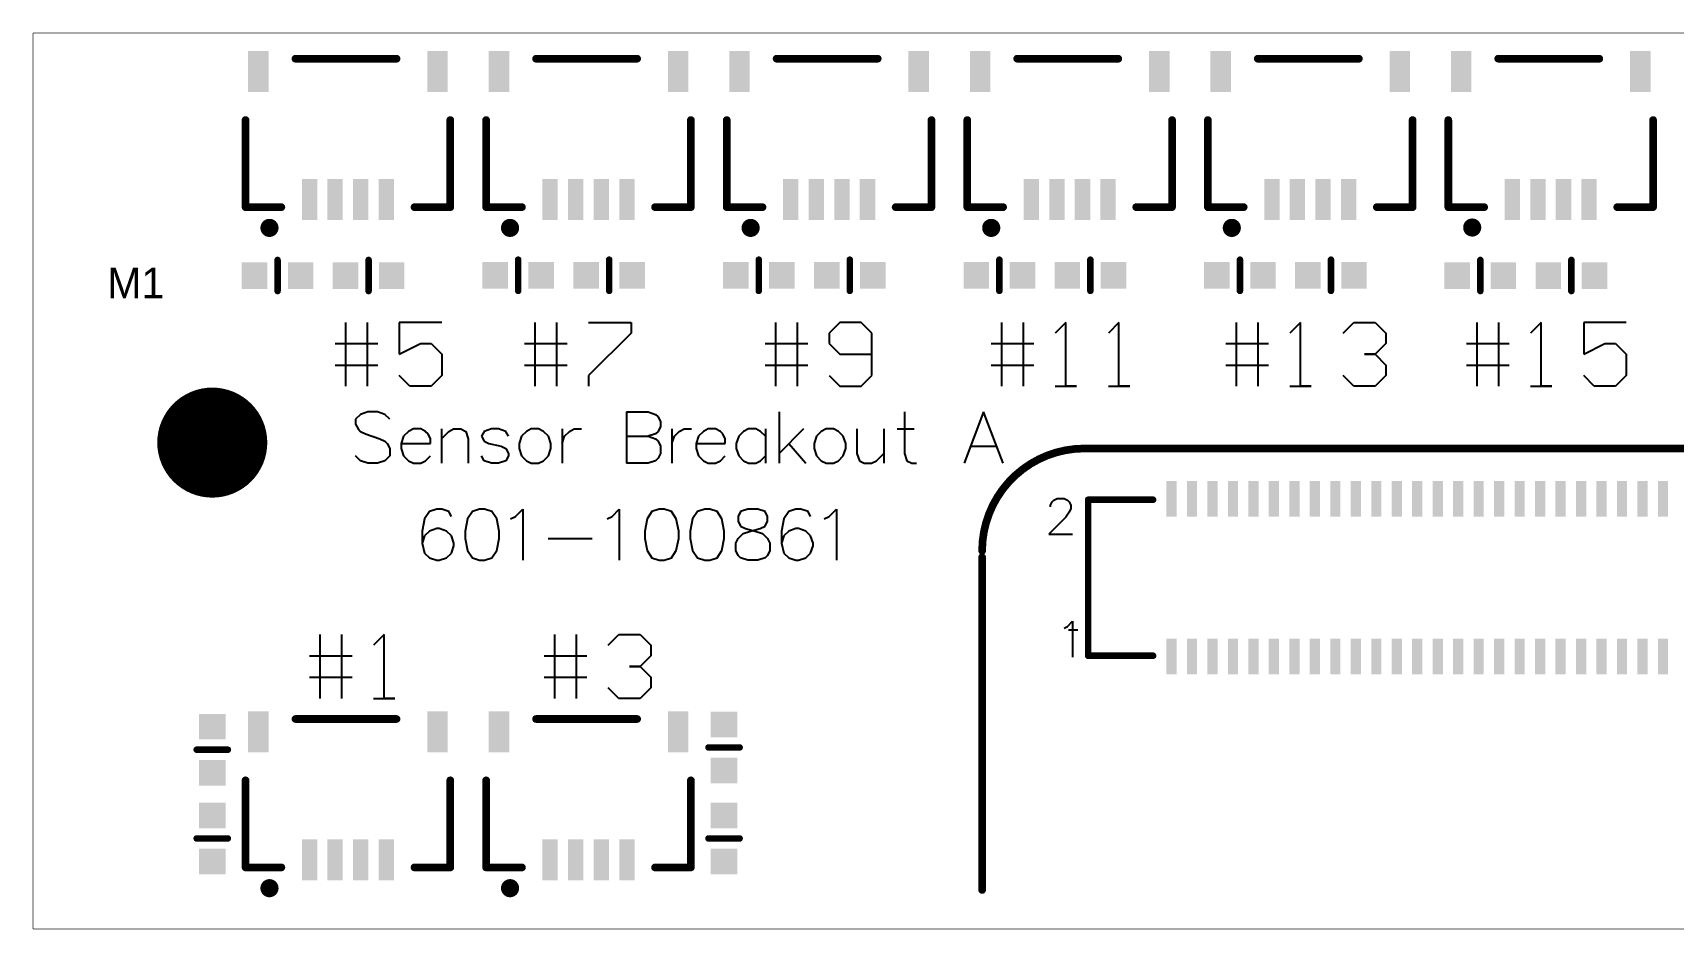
# Model space of a CAD drawing. Extents: x 385 to 449, y 85 to 220.
# Drawn here: x 385.26 to 417.31, y 202.13 to 219.64 of the extents above; entities that cross this region are included whole.
import ezdxf

# ---------------------------------------------------------------- set-up
doc = ezdxf.new("R2010")
doc.units = 0
for name, color, linetype in [('MECHANICAL1', 6, 'CONTINUOUS'), ('PADHOLELAYER', 156, 'CONTINUOUS'), ('TOPOVERLAY', 2, 'CONTINUOUS'), ('TOPPASTE', 8, 'CONTINUOUS')]:
    doc.layers.add(name, color=color, linetype=linetype)

msp = doc.modelspace()

# ---------------------------------------------------------------- linework, layer by layer
at = {"layer": 'MECHANICAL1', "const_width": 0.0127}
for points in [[(385.268, 219.633), (449.268, 219.633)], [(385.268, 202.133), (385.268, 219.633)], [(385.268, 202.133), (392.768, 202.133)], [(392.768, 202.133), (449.268, 202.133)]]:
    msp.add_lwpolyline(points, dxfattribs=at)
at = {"layer": 'MECHANICAL1', "const_width": 0.00635}
for points in [[(385.265, 219.633, 1), (385.271, 219.633, 1)], [(385.265, 219.633, 1), (385.271, 219.633, 1)], [(385.265, 202.133, 1), (385.271, 202.133, 1)], [(385.265, 202.133, 1), (385.271, 202.133, 1)], [(392.765, 202.133, 1), (392.771, 202.133, 1)], [(392.765, 202.133, 1), (392.771, 202.133, 1)]]:
    msp.add_lwpolyline(points, format="xyb", close=True, dxfattribs=at)
at = {"layer": 'PADHOLELAYER', "const_width": 1.075}
msp.add_lwpolyline([(388.23, 211.633, 1), (389.305, 211.633, 1)], format="xyb", close=True, dxfattribs=at)
at = {"layer": 'TOPOVERLAY'}
for p, q in [((391.376, 212.733), (391.376, 213.982)), ((391.793, 213.982), (391.793, 212.733)), ((393.251, 213.982), (392.417, 213.982)), ((392.417, 213.982), (392.417, 213.358)), ((395.076, 212.733), (395.076, 213.982)), ((395.493, 213.982), (395.493, 212.733)), ((396.117, 213.982), (396.951, 213.982)), ((396.951, 213.774), (396.117, 212.941)), ((396.951, 213.982), (396.951, 213.774)), ((399.776, 212.733), (399.776, 213.982)), ((400.193, 213.982), (400.193, 212.733)), ((401.026, 213.982), (400.817, 213.774)), ((400.817, 213.774), (400.817, 213.566)), ((401.442, 213.982), (401.026, 213.982)), ((401.651, 213.774), (401.442, 213.982)), ((401.651, 212.941), (401.651, 213.774)), ((404.191, 212.733), (404.191, 213.982)), ((404.607, 213.982), (404.607, 212.733)), ((405.44, 213.982), (405.232, 213.774)), ((405.44, 212.733), (405.44, 213.982)), ((406.481, 213.982), (406.273, 213.774)), ((406.481, 212.733), (406.481, 213.982)), ((408.776, 212.733), (408.776, 213.982)), ((409.193, 213.982), (409.193, 212.733)), ((410.026, 213.982), (409.817, 213.774)), ((410.026, 212.733), (410.026, 213.982)), ((410.859, 213.774), (411.067, 213.982)), ((411.067, 213.982), (411.484, 213.982)), ((411.484, 213.982), (411.692, 213.774)), ((411.692, 213.774), (411.692, 213.566)), ((413.476, 212.733), (413.476, 213.982)), ((413.893, 213.982), (413.893, 212.733)), ((414.726, 213.982), (414.517, 213.774)), ((414.726, 212.733), (414.726, 213.982)), ((416.392, 213.982), (415.559, 213.982)), ((415.559, 213.982), (415.559, 213.358)), ((391.168, 213.566), (391.793, 213.566)), ((391.793, 213.566), (392.001, 213.566)), ((392.417, 213.358), (392.834, 213.566)), ((392.834, 213.566), (393.042, 213.566)), ((393.042, 213.566), (393.251, 213.358)), ((394.868, 213.566), (395.493, 213.566)), ((395.493, 213.566), (395.701, 213.566)), ((399.568, 213.566), (400.193, 213.566)), ((400.193, 213.566), (400.401, 213.566)), ((400.817, 213.566), (401.026, 213.358)), ((403.982, 213.566), (404.607, 213.566)), ((404.607, 213.566), (404.815, 213.566)), ((408.568, 213.566), (409.193, 213.566)), ((409.193, 213.566), (409.401, 213.566)), ((411.692, 213.566), (411.484, 213.358)), ((413.268, 213.566), (413.893, 213.566)), ((413.893, 213.566), (414.101, 213.566)), ((415.559, 213.358), (415.975, 213.566)), ((415.975, 213.566), (416.184, 213.566)), ((416.184, 213.566), (416.392, 213.358)), ((391.168, 213.149), (392.001, 213.149)), ((393.251, 213.358), (393.251, 212.941)), ((394.868, 213.149), (395.701, 213.149)), ((399.568, 213.149), (400.401, 213.149)), ((401.026, 213.358), (401.651, 213.358)), ((403.982, 213.149), (404.815, 213.149)), ((408.568, 213.149), (409.401, 213.149)), ((411.484, 213.358), (411.275, 213.358)), ((411.275, 213.358), (411.484, 213.358)), ((411.484, 213.358), (411.692, 213.149)), ((411.692, 213.149), (411.692, 212.941)), ((413.268, 213.149), (414.101, 213.149)), ((416.392, 213.358), (416.392, 212.941)), ((392.626, 212.733), (392.417, 212.941)), ((393.251, 212.941), (393.042, 212.733)), ((396.117, 212.941), (396.117, 212.733)), ((400.817, 212.941), (401.026, 212.733)), ((401.442, 212.733), (401.651, 212.941)), ((411.067, 212.733), (410.859, 212.941)), ((411.692, 212.941), (411.484, 212.733)), ((415.767, 212.733), (415.559, 212.941)), ((416.392, 212.941), (416.184, 212.733)), ((393.042, 212.733), (392.626, 212.733)), ((401.026, 212.733), (401.442, 212.733)), ((405.232, 212.733), (405.648, 212.733)), ((405.648, 212.733), (405.44, 212.733)), ((406.273, 212.733), (406.69, 212.733)), ((406.69, 212.733), (406.481, 212.733)), ((409.817, 212.733), (410.234, 212.733)), ((410.234, 212.733), (410.026, 212.733)), ((411.484, 212.733), (411.067, 212.733)), ((414.517, 212.733), (414.934, 212.733)), ((414.934, 212.733), (414.726, 212.733)), ((416.184, 212.733), (415.767, 212.733)), ((391.663, 212.185), (391.568, 212.09)), ((391.806, 212.233), (391.663, 212.185)), ((391.996, 212.233), (391.806, 212.233)), ((392.139, 212.185), (391.996, 212.233)), ((392.234, 212.09), (392.139, 212.185)), ((396.857, 212.233), (396.857, 211.233)), ((396.857, 212.233), (397.286, 212.233)), ((397.286, 212.233), (397.428, 212.185)), ((397.428, 212.185), (397.476, 212.137)), ((399.842, 212.233), (399.842, 211.233)), ((402.289, 212.233), (402.289, 211.423)), ((403.837, 212.233), (403.456, 211.233)), ((404.218, 211.233), (403.837, 212.233)), ((391.568, 212.09), (391.568, 211.995)), ((391.568, 211.995), (391.615, 211.899)), ((391.615, 211.899), (391.663, 211.852)), ((391.663, 211.852), (391.758, 211.804)), ((392.601, 211.852), (392.506, 211.757)), ((392.696, 211.899), (392.601, 211.852)), ((392.839, 211.899), (392.696, 211.899)), ((392.934, 211.852), (392.839, 211.899)), ((392.982, 211.804), (392.934, 211.852)), ((393.244, 211.899), (393.244, 211.233)), ((393.244, 211.709), (393.387, 211.852)), ((393.387, 211.852), (393.482, 211.899)), ((393.482, 211.899), (393.625, 211.899)), ((393.625, 211.899), (393.72, 211.852)), ((393.72, 211.852), (393.767, 211.709)), ((394.077, 211.852), (394.029, 211.757)), ((394.22, 211.899), (394.077, 211.852)), ((394.362, 211.899), (394.22, 211.899)), ((394.505, 211.852), (394.362, 211.899)), ((394.553, 211.757), (394.505, 211.852)), ((394.905, 211.852), (394.81, 211.757)), ((395, 211.899), (394.905, 211.852)), ((395.143, 211.899), (395, 211.899)), ((395.238, 211.852), (395.143, 211.899)), ((395.334, 211.757), (395.238, 211.852)), ((395.6, 211.899), (395.6, 211.233)), ((395.648, 211.757), (395.743, 211.852)), ((395.743, 211.852), (395.838, 211.899)), ((395.838, 211.899), (395.981, 211.899)), ((397.476, 211.852), (397.428, 211.804)), ((397.476, 212.137), (397.524, 212.042)), ((397.524, 211.947), (397.476, 211.852)), ((397.524, 212.042), (397.524, 211.947)), ((397.747, 211.899), (397.747, 211.233)), ((397.795, 211.757), (397.89, 211.852)), ((397.89, 211.852), (397.986, 211.899)), ((397.986, 211.899), (398.128, 211.899)), ((398.362, 211.852), (398.266, 211.757)), ((398.457, 211.899), (398.362, 211.852)), ((398.6, 211.899), (398.457, 211.899)), ((398.695, 211.852), (398.6, 211.899)), ((398.742, 211.804), (398.695, 211.852)), ((399.147, 211.852), (399.052, 211.757)), ((399.242, 211.899), (399.147, 211.852)), ((399.385, 211.899), (399.242, 211.899)), ((399.48, 211.852), (399.385, 211.899)), ((399.576, 211.757), (399.48, 211.852)), ((399.576, 211.899), (399.576, 211.233)), ((400.318, 211.899), (399.842, 211.423)), ((400.666, 211.852), (400.571, 211.757)), ((400.761, 211.899), (400.666, 211.852)), ((400.904, 211.899), (400.761, 211.899)), ((400.999, 211.852), (400.904, 211.899)), ((401.094, 211.757), (400.999, 211.852)), ((401.361, 211.899), (401.361, 211.423)), ((401.885, 211.899), (401.885, 211.233)), ((402.147, 211.899), (402.48, 211.899)), ((391.758, 211.804), (392.044, 211.709)), ((392.044, 211.709), (392.139, 211.661)), ((392.139, 211.661), (392.187, 211.614)), ((392.187, 211.614), (392.234, 211.518)), ((392.234, 211.518), (392.234, 211.376)), ((392.506, 211.757), (392.458, 211.614)), ((392.458, 211.614), (393.029, 211.614)), ((392.458, 211.614), (392.458, 211.518)), ((392.458, 211.518), (392.506, 211.376)), ((393.029, 211.709), (392.982, 211.804)), ((393.029, 211.614), (393.029, 211.709)), ((393.767, 211.709), (393.767, 211.233)), ((394.029, 211.757), (394.077, 211.661)), ((394.077, 211.661), (394.172, 211.614)), ((394.172, 211.614), (394.41, 211.566)), ((394.41, 211.566), (394.505, 211.518)), ((394.505, 211.518), (394.553, 211.423)), ((394.81, 211.757), (394.762, 211.614)), ((394.762, 211.614), (394.762, 211.518)), ((394.762, 211.518), (394.81, 211.376)), ((395.381, 211.614), (395.334, 211.757)), ((395.334, 211.376), (395.381, 211.518)), ((395.381, 211.518), (395.381, 211.614)), ((395.6, 211.614), (395.648, 211.757)), ((396.857, 211.757), (397.286, 211.757)), ((397.428, 211.804), (397.286, 211.757)), ((397.286, 211.757), (397.428, 211.709)), ((397.428, 211.709), (397.476, 211.661)), ((397.476, 211.661), (397.524, 211.566)), ((397.524, 211.566), (397.524, 211.423)), ((397.747, 211.614), (397.795, 211.757)), ((398.266, 211.757), (398.219, 211.614)), ((398.219, 211.614), (398.79, 211.614)), ((398.219, 211.614), (398.219, 211.518)), ((398.219, 211.518), (398.266, 211.376)), ((398.79, 211.709), (398.742, 211.804)), ((398.79, 211.614), (398.79, 211.709)), ((399.052, 211.757), (399.004, 211.614)), ((399.004, 211.614), (399.004, 211.518)), ((399.004, 211.518), (399.052, 211.376)), ((400.033, 211.614), (400.366, 211.233)), ((400.571, 211.757), (400.523, 211.614)), ((400.523, 211.614), (400.523, 211.518)), ((400.523, 211.518), (400.571, 211.376)), ((401.142, 211.614), (401.094, 211.757)), ((401.094, 211.376), (401.142, 211.518)), ((401.142, 211.518), (401.142, 211.614)), ((403.599, 211.566), (404.075, 211.566)), ((391.663, 211.28), (391.568, 211.376)), ((391.806, 211.233), (391.663, 211.28)), ((391.996, 211.233), (391.806, 211.233)), ((392.139, 211.28), (391.996, 211.233)), ((392.234, 211.376), (392.139, 211.28)), ((392.506, 211.376), (392.601, 211.28)), ((392.601, 211.28), (392.696, 211.233)), ((392.696, 211.233), (392.839, 211.233)), ((392.839, 211.233), (392.934, 211.28)), ((392.934, 211.28), (393.029, 211.376)), ((394.077, 211.28), (394.029, 211.376)), ((394.22, 211.233), (394.077, 211.28)), ((394.362, 211.233), (394.22, 211.233)), ((394.505, 211.28), (394.362, 211.233)), ((394.553, 211.376), (394.505, 211.28)), ((394.553, 211.423), (394.553, 211.376)), ((394.81, 211.376), (394.905, 211.28)), ((394.905, 211.28), (395, 211.233)), ((395, 211.233), (395.143, 211.233)), ((395.143, 211.233), (395.238, 211.28)), ((395.238, 211.28), (395.334, 211.376)), ((397.286, 211.233), (396.857, 211.233)), ((397.428, 211.28), (397.286, 211.233)), ((397.476, 211.328), (397.428, 211.28)), ((397.524, 211.423), (397.476, 211.328)), ((398.266, 211.376), (398.362, 211.28)), ((398.362, 211.28), (398.457, 211.233)), ((398.457, 211.233), (398.6, 211.233)), ((398.6, 211.233), (398.695, 211.28)), ((398.695, 211.28), (398.79, 211.376)), ((399.052, 211.376), (399.147, 211.28)), ((399.147, 211.28), (399.242, 211.233)), ((399.242, 211.233), (399.385, 211.233)), ((399.385, 211.233), (399.48, 211.28)), ((399.48, 211.28), (399.576, 211.376)), ((400.571, 211.376), (400.666, 211.28)), ((400.666, 211.28), (400.761, 211.233)), ((400.761, 211.233), (400.904, 211.233)), ((400.904, 211.233), (400.999, 211.28)), ((400.999, 211.28), (401.094, 211.376)), ((401.361, 211.423), (401.409, 211.28)), ((401.409, 211.28), (401.504, 211.233)), ((401.504, 211.233), (401.647, 211.233)), ((401.647, 211.233), (401.742, 211.28)), ((401.742, 211.28), (401.885, 211.423)), ((402.289, 211.423), (402.337, 211.28)), ((402.337, 211.28), (402.432, 211.233)), ((402.432, 211.233), (402.527, 211.233)), ((393.011, 210.285), (392.915, 210.142)), ((393.154, 210.333), (393.011, 210.285)), ((393.249, 210.333), (393.154, 210.333)), ((393.392, 210.285), (393.249, 210.333)), ((393.439, 210.19), (393.392, 210.285)), ((393.849, 210.285), (393.753, 210.142)), ((393.991, 210.333), (393.849, 210.285)), ((394.087, 210.333), (393.991, 210.333)), ((394.229, 210.285), (394.087, 210.333)), ((394.325, 210.142), (394.229, 210.285)), ((394.691, 210.19), (394.834, 210.333)), ((394.834, 210.333), (394.834, 209.333)), ((396.577, 210.19), (396.719, 210.333)), ((396.719, 210.333), (396.719, 209.333)), ((397.357, 210.285), (397.262, 210.142)), ((397.5, 210.333), (397.357, 210.285)), ((397.595, 210.333), (397.5, 210.333)), ((397.738, 210.285), (397.595, 210.333)), ((397.833, 210.142), (397.738, 210.285)), ((398.248, 210.285), (398.152, 210.142)), ((398.39, 210.333), (398.248, 210.285)), ((398.486, 210.333), (398.39, 210.333)), ((398.629, 210.285), (398.486, 210.333)), ((398.724, 210.142), (398.629, 210.285)), ((399.09, 210.285), (399.043, 210.19)), ((399.233, 210.333), (399.09, 210.285)), ((399.424, 210.333), (399.233, 210.333)), ((399.566, 210.285), (399.424, 210.333)), ((399.614, 210.19), (399.566, 210.285)), ((400.028, 210.285), (399.933, 210.142)), ((400.171, 210.333), (400.028, 210.285)), ((400.266, 210.333), (400.171, 210.333)), ((400.409, 210.285), (400.266, 210.333)), ((400.457, 210.19), (400.409, 210.285)), ((400.819, 210.19), (400.961, 210.333)), ((400.961, 210.333), (400.961, 209.333)), ((405.141, 210.409), (405.174, 210.476)), ((405.141, 210.376), (405.141, 210.409)), ((405.174, 210.476), (405.208, 210.509)), ((405.208, 210.509), (405.274, 210.543)), ((405.274, 210.543), (405.408, 210.543)), ((405.408, 210.543), (405.474, 210.509)), ((405.508, 210.276), (405.441, 210.176)), ((405.474, 210.509), (405.508, 210.476)), ((405.508, 210.476), (405.541, 210.409)), ((405.541, 210.343), (405.508, 210.276)), ((405.541, 210.409), (405.541, 210.343)), ((392.915, 210.142), (392.868, 209.904)), ((392.868, 209.904), (392.868, 209.666)), ((393.011, 209.904), (392.915, 209.809)), ((393.154, 209.952), (393.011, 209.904)), ((393.201, 209.952), (393.154, 209.952)), ((393.344, 209.904), (393.201, 209.952)), ((393.439, 209.809), (393.344, 209.904)), ((393.753, 210.142), (393.706, 209.904)), ((393.706, 209.904), (393.706, 209.761)), ((394.372, 209.904), (394.325, 210.142)), ((394.372, 209.761), (394.372, 209.904)), ((394.596, 210.142), (394.691, 210.19)), ((396.481, 210.142), (396.577, 210.19)), ((397.262, 210.142), (397.215, 209.904)), ((397.215, 209.904), (397.215, 209.761)), ((397.881, 209.904), (397.833, 210.142)), ((397.881, 209.761), (397.881, 209.904)), ((398.152, 210.142), (398.105, 209.904)), ((398.105, 209.904), (398.105, 209.761)), ((398.771, 209.904), (398.724, 210.142)), ((398.771, 209.761), (398.771, 209.904)), ((399.043, 210.19), (399.043, 210.095)), ((399.043, 210.095), (399.09, 209.999)), ((399.09, 209.999), (399.186, 209.952)), ((399.138, 209.857), (399.281, 209.904)), ((399.186, 209.952), (399.376, 209.904)), ((399.281, 209.904), (399.471, 209.952)), ((399.376, 209.904), (399.519, 209.857)), ((399.471, 209.952), (399.566, 209.999)), ((399.566, 209.999), (399.614, 210.095)), ((399.614, 210.095), (399.614, 210.19)), ((399.933, 210.142), (399.885, 209.904)), ((399.885, 209.904), (399.885, 209.666)), ((400.028, 209.904), (399.933, 209.809)), ((400.171, 209.952), (400.028, 209.904)), ((400.219, 209.952), (400.171, 209.952)), ((400.361, 209.904), (400.219, 209.952)), ((400.457, 209.809), (400.361, 209.904)), ((400.723, 210.142), (400.819, 210.19)), ((405.441, 210.176), (405.108, 209.843)), ((392.915, 209.809), (392.868, 209.666)), ((392.868, 209.666), (392.915, 209.476)), ((393.487, 209.666), (393.439, 209.809)), ((393.439, 209.476), (393.487, 209.618)), ((393.487, 209.618), (393.487, 209.666)), ((393.706, 209.761), (393.753, 209.523)), ((394.325, 209.523), (394.372, 209.761)), ((395.329, 209.761), (396.186, 209.761)), ((397.215, 209.761), (397.262, 209.523)), ((397.833, 209.523), (397.881, 209.761)), ((398.105, 209.761), (398.152, 209.523)), ((398.724, 209.523), (398.771, 209.761)), ((398.995, 209.666), (399.043, 209.761)), ((398.995, 209.523), (398.995, 209.666)), ((399.043, 209.761), (399.138, 209.857)), ((399.519, 209.857), (399.614, 209.761)), ((399.614, 209.761), (399.662, 209.666)), ((399.662, 209.666), (399.662, 209.523)), ((399.933, 209.809), (399.885, 209.666)), ((399.885, 209.666), (399.933, 209.476)), ((400.504, 209.666), (400.457, 209.809)), ((400.457, 209.476), (400.504, 209.618)), ((400.504, 209.618), (400.504, 209.666)), ((405.108, 209.843), (405.574, 209.843)), ((392.915, 209.476), (393.011, 209.38)), ((393.011, 209.38), (393.154, 209.333)), ((393.154, 209.333), (393.201, 209.333)), ((393.201, 209.333), (393.344, 209.38)), ((393.344, 209.38), (393.439, 209.476)), ((393.753, 209.523), (393.849, 209.38)), ((393.849, 209.38), (393.991, 209.333)), ((393.991, 209.333), (394.087, 209.333)), ((394.087, 209.333), (394.229, 209.38)), ((394.229, 209.38), (394.325, 209.523)), ((397.262, 209.523), (397.357, 209.38)), ((397.357, 209.38), (397.5, 209.333)), ((397.5, 209.333), (397.595, 209.333)), ((397.595, 209.333), (397.738, 209.38)), ((397.738, 209.38), (397.833, 209.523)), ((398.152, 209.523), (398.248, 209.38)), ((398.248, 209.38), (398.39, 209.333)), ((398.39, 209.333), (398.486, 209.333)), ((398.486, 209.333), (398.629, 209.38)), ((398.629, 209.38), (398.724, 209.523)), ((399.043, 209.428), (398.995, 209.523)), ((399.09, 209.38), (399.043, 209.428)), ((399.233, 209.333), (399.09, 209.38)), ((399.424, 209.333), (399.233, 209.333)), ((399.566, 209.38), (399.424, 209.333)), ((399.614, 209.428), (399.566, 209.38)), ((399.662, 209.523), (399.614, 209.428)), ((399.933, 209.476), (400.028, 209.38)), ((400.028, 209.38), (400.171, 209.333)), ((400.171, 209.333), (400.219, 209.333)), ((400.219, 209.333), (400.361, 209.38)), ((400.361, 209.38), (400.457, 209.476)), ((405.408, 208.009), (405.474, 208.043)), ((405.474, 208.043), (405.574, 208.143)), ((405.574, 208.143), (405.574, 207.443)), ((390.876, 206.633), (390.876, 207.882)), ((391.293, 207.882), (391.293, 206.633)), ((392.126, 207.882), (391.917, 207.674)), ((392.126, 206.633), (392.126, 207.882)), ((395.462, 206.633), (395.462, 207.882)), ((395.879, 207.882), (395.879, 206.633)), ((396.504, 207.674), (396.712, 207.882)), ((396.712, 207.882), (397.128, 207.882)), ((397.128, 207.882), (397.337, 207.674)), ((397.337, 207.674), (397.337, 207.466)), ((390.668, 207.466), (391.293, 207.466)), ((391.293, 207.466), (391.501, 207.466)), ((395.254, 207.466), (395.879, 207.466)), ((395.879, 207.466), (396.087, 207.466)), ((397.337, 207.466), (397.128, 207.258)), ((390.668, 207.049), (391.501, 207.049)), ((395.254, 207.049), (396.087, 207.049)), ((397.128, 207.258), (396.92, 207.258)), ((396.92, 207.258), (397.128, 207.258)), ((397.128, 207.258), (397.337, 207.049)), ((397.337, 207.049), (397.337, 206.841)), ((396.712, 206.633), (396.504, 206.841)), ((397.337, 206.841), (397.128, 206.633)), ((391.917, 206.633), (392.334, 206.633)), ((392.334, 206.633), (392.126, 206.633)), ((397.128, 206.633), (396.712, 206.633))]:
    msp.add_line(p, q, dxfattribs=at)
for points, const_width in [([(390.393, 219.133), (390.396, 219.133)], 0.15), ([(390.393, 219.133), (391.418, 219.133)], 0.15), ([(391.418, 219.133), (391.9, 219.133)], 0.15), ([(391.9, 219.133), (392.368, 219.133)], 0.15), ([(395.093, 219.133), (395.096, 219.133)], 0.15), ([(395.093, 219.133), (396.118, 219.133)], 0.15), ([(396.118, 219.133), (396.6, 219.133)], 0.15), ([(396.6, 219.133), (397.068, 219.133)], 0.15), ([(399.793, 219.133), (399.796, 219.133)], 0.15), ([(399.793, 219.133), (400.818, 219.133)], 0.15), ([(400.818, 219.133), (401.3, 219.133)], 0.15), ([(401.3, 219.133), (401.768, 219.133)], 0.15), ([(404.493, 219.133), (404.496, 219.133)], 0.15), ([(404.493, 219.133), (405.518, 219.133)], 0.15), ([(405.518, 219.133), (406, 219.133)], 0.15), ([(406, 219.133), (406.468, 219.133)], 0.15), ([(409.193, 219.133), (409.196, 219.133)], 0.15), ([(409.193, 219.133), (410.218, 219.133)], 0.15), ([(410.218, 219.133), (410.7, 219.133)], 0.15), ([(410.7, 219.133), (411.168, 219.133)], 0.15), ([(413.89, 219.133), (413.892, 219.133)], 0.15), ([(413.89, 219.133), (414.915, 219.133)], 0.15), ([(414.915, 219.133), (415.397, 219.133)], 0.15), ([(415.397, 219.133), (415.865, 219.133)], 0.15), ([(389.418, 217.935), (389.418, 216.233)], 0.15), ([(393.418, 216.233), (393.418, 217.935)], 0.15), ([(394.118, 217.935), (394.118, 216.233)], 0.15), ([(398.118, 216.233), (398.118, 217.935)], 0.15), ([(398.818, 217.935), (398.818, 216.233)], 0.15), ([(402.818, 216.233), (402.818, 217.935)], 0.15), ([(403.518, 217.935), (403.518, 216.233)], 0.15), ([(407.518, 216.233), (407.518, 217.935)], 0.15), ([(408.218, 217.935), (408.218, 216.233)], 0.15), ([(412.218, 216.233), (412.218, 217.935)], 0.15), ([(412.915, 217.935), (412.915, 216.233)], 0.15), ([(416.915, 216.233), (416.915, 217.935)], 0.15), ([(389.418, 216.233), (390.118, 216.233)], 0.15), ([(392.718, 216.233), (393.418, 216.233)], 0.15), ([(394.118, 216.233), (394.818, 216.233)], 0.15), ([(397.418, 216.233), (398.118, 216.233)], 0.15), ([(398.818, 216.233), (399.518, 216.233)], 0.15), ([(402.118, 216.233), (402.818, 216.233)], 0.15), ([(403.518, 216.233), (404.218, 216.233)], 0.15), ([(406.818, 216.233), (407.518, 216.233)], 0.15), ([(408.218, 216.233), (408.918, 216.233)], 0.15), ([(411.518, 216.233), (412.218, 216.233)], 0.15), ([(412.915, 216.233), (413.615, 216.233)], 0.15), ([(416.215, 216.233), (416.915, 216.233)], 0.15), ([(390.044, 214.593), (390.044, 215.202)], 0.127), ([(391.822, 214.593), (391.822, 215.202)], 0.127), ([(394.744, 214.597), (394.744, 215.207)], 0.127), ([(396.522, 214.597), (396.522, 215.207)], 0.127), ([(399.444, 214.597), (399.444, 215.207)], 0.127), ([(401.222, 214.597), (401.222, 215.207)], 0.127), ([(404.144, 214.597), (404.144, 215.207)], 0.127), ([(405.922, 214.597), (405.922, 215.207)], 0.127), ([(408.844, 214.597), (408.844, 215.207)], 0.127), ([(410.622, 214.597), (410.622, 215.207)], 0.127), ([(413.54, 214.593), (413.54, 215.202)], 0.127), ([(415.318, 214.593), (415.318, 215.202)], 0.127), ([(405.807, 211.518), (428.393, 211.518)], 0.15), ([(405.878, 207.469), (405.878, 210.517)], 0.127), ([(405.878, 210.517), (407.148, 210.517)], 0.127), ([(403.807, 202.893), (403.807, 209.393)], 0.15), ([(405.878, 207.469), (407.148, 207.469)], 0.127), ([(390.393, 206.233), (390.396, 206.233)], 0.15), ([(390.393, 206.233), (391.418, 206.233)], 0.15), ([(391.418, 206.233), (391.9, 206.233)], 0.15), ([(391.9, 206.233), (392.368, 206.233)], 0.15), ([(395.093, 206.233), (395.096, 206.233)], 0.15), ([(395.093, 206.233), (396.118, 206.233)], 0.15), ([(396.118, 206.233), (396.6, 206.233)], 0.15), ([(396.6, 206.233), (397.068, 206.233)], 0.15), ([(398.461, 205.677), (399.07, 205.677)], 0.127), ([(388.463, 205.633), (389.073, 205.633)], 0.127), ([(389.418, 205.035), (389.418, 203.333)], 0.15), ([(393.418, 203.333), (393.418, 205.035)], 0.15), ([(394.118, 205.035), (394.118, 203.333)], 0.15), ([(398.118, 203.333), (398.118, 205.035)], 0.15), ([(388.463, 203.899), (389.073, 203.899)], 0.127), ([(398.461, 203.899), (399.07, 203.899)], 0.127), ([(389.418, 203.333), (390.118, 203.333)], 0.15), ([(392.718, 203.333), (393.418, 203.333)], 0.15), ([(394.118, 203.333), (394.818, 203.333)], 0.15), ([(397.418, 203.333), (398.118, 203.333)], 0.15)]:
    msp.add_lwpolyline(points, dxfattribs=dict(at, const_width=const_width))
for points, const_width in [([(390.355, 219.133, 1), (390.43, 219.133, 1)], 0.075), ([(390.355, 219.133, 1), (390.43, 219.133, 1)], 0.075), ([(390.358, 219.133, 1), (390.433, 219.133, 1)], 0.075), ([(391.38, 219.133, 1), (391.455, 219.133, 1)], 0.075), ([(391.38, 219.133, 1), (391.455, 219.133, 1)], 0.075), ([(391.862, 219.133, 1), (391.937, 219.133, 1)], 0.075), ([(391.862, 219.133, 1), (391.937, 219.133, 1)], 0.075), ([(392.33, 219.133, 1), (392.405, 219.133, 1)], 0.075), ([(395.055, 219.133, 1), (395.13, 219.133, 1)], 0.075), ([(395.055, 219.133, 1), (395.13, 219.133, 1)], 0.075), ([(395.058, 219.133, 1), (395.133, 219.133, 1)], 0.075), ([(396.08, 219.133, 1), (396.155, 219.133, 1)], 0.075), ([(396.08, 219.133, 1), (396.155, 219.133, 1)], 0.075), ([(396.562, 219.133, 1), (396.637, 219.133, 1)], 0.075), ([(396.562, 219.133, 1), (396.637, 219.133, 1)], 0.075), ([(397.03, 219.133, 1), (397.105, 219.133, 1)], 0.075), ([(399.755, 219.133, 1), (399.83, 219.133, 1)], 0.075), ([(399.755, 219.133, 1), (399.83, 219.133, 1)], 0.075), ([(399.758, 219.133, 1), (399.833, 219.133, 1)], 0.075), ([(400.78, 219.133, 1), (400.855, 219.133, 1)], 0.075), ([(400.78, 219.133, 1), (400.855, 219.133, 1)], 0.075), ([(401.262, 219.133, 1), (401.337, 219.133, 1)], 0.075), ([(401.262, 219.133, 1), (401.337, 219.133, 1)], 0.075), ([(401.73, 219.133, 1), (401.805, 219.133, 1)], 0.075), ([(404.455, 219.133, 1), (404.53, 219.133, 1)], 0.075), ([(404.455, 219.133, 1), (404.53, 219.133, 1)], 0.075), ([(404.458, 219.133, 1), (404.533, 219.133, 1)], 0.075), ([(405.48, 219.133, 1), (405.555, 219.133, 1)], 0.075), ([(405.48, 219.133, 1), (405.555, 219.133, 1)], 0.075), ([(405.962, 219.133, 1), (406.037, 219.133, 1)], 0.075), ([(405.962, 219.133, 1), (406.037, 219.133, 1)], 0.075), ([(406.43, 219.133, 1), (406.505, 219.133, 1)], 0.075), ([(409.155, 219.133, 1), (409.23, 219.133, 1)], 0.075), ([(409.155, 219.133, 1), (409.23, 219.133, 1)], 0.075), ([(409.158, 219.133, 1), (409.233, 219.133, 1)], 0.075), ([(410.18, 219.133, 1), (410.255, 219.133, 1)], 0.075), ([(410.18, 219.133, 1), (410.255, 219.133, 1)], 0.075), ([(410.662, 219.133, 1), (410.737, 219.133, 1)], 0.075), ([(410.662, 219.133, 1), (410.737, 219.133, 1)], 0.075), ([(411.13, 219.133, 1), (411.205, 219.133, 1)], 0.075), ([(413.852, 219.133, 1), (413.927, 219.133, 1)], 0.075), ([(413.852, 219.133, 1), (413.927, 219.133, 1)], 0.075), ([(413.855, 219.133, 1), (413.93, 219.133, 1)], 0.075), ([(414.877, 219.133, 1), (414.952, 219.133, 1)], 0.075), ([(414.877, 219.133, 1), (414.952, 219.133, 1)], 0.075), ([(415.359, 219.133, 1), (415.434, 219.133, 1)], 0.075), ([(415.359, 219.133, 1), (415.434, 219.133, 1)], 0.075), ([(415.827, 219.133, 1), (415.902, 219.133, 1)], 0.075), ([(389.38, 217.935, 1), (389.455, 217.935, 1)], 0.075), ([(393.38, 217.935, 1), (393.455, 217.935, 1)], 0.075), ([(394.08, 217.935, 1), (394.155, 217.935, 1)], 0.075), ([(398.08, 217.935, 1), (398.155, 217.935, 1)], 0.075), ([(398.78, 217.935, 1), (398.855, 217.935, 1)], 0.075), ([(402.78, 217.935, 1), (402.855, 217.935, 1)], 0.075), ([(403.48, 217.935, 1), (403.555, 217.935, 1)], 0.075), ([(407.48, 217.935, 1), (407.555, 217.935, 1)], 0.075), ([(408.18, 217.935, 1), (408.255, 217.935, 1)], 0.075), ([(412.18, 217.935, 1), (412.255, 217.935, 1)], 0.075), ([(412.877, 217.935, 1), (412.952, 217.935, 1)], 0.075), ([(416.877, 217.935, 1), (416.952, 217.935, 1)], 0.075), ([(389.38, 216.233, 1), (389.455, 216.233, 1)], 0.075), ([(389.38, 216.233, 1), (389.455, 216.233, 1)], 0.075), ([(390.08, 216.233, 1), (390.155, 216.233, 1)], 0.075), ([(392.68, 216.233, 1), (392.755, 216.233, 1)], 0.075), ([(393.38, 216.233, 1), (393.455, 216.233, 1)], 0.075), ([(393.38, 216.233, 1), (393.455, 216.233, 1)], 0.075), ([(394.08, 216.233, 1), (394.155, 216.233, 1)], 0.075), ([(394.08, 216.233, 1), (394.155, 216.233, 1)], 0.075), ([(394.78, 216.233, 1), (394.855, 216.233, 1)], 0.075), ([(397.38, 216.233, 1), (397.455, 216.233, 1)], 0.075), ([(398.08, 216.233, 1), (398.155, 216.233, 1)], 0.075), ([(398.08, 216.233, 1), (398.155, 216.233, 1)], 0.075), ([(398.78, 216.233, 1), (398.855, 216.233, 1)], 0.075), ([(398.78, 216.233, 1), (398.855, 216.233, 1)], 0.075), ([(399.48, 216.233, 1), (399.555, 216.233, 1)], 0.075), ([(402.08, 216.233, 1), (402.155, 216.233, 1)], 0.075), ([(402.78, 216.233, 1), (402.855, 216.233, 1)], 0.075), ([(402.78, 216.233, 1), (402.855, 216.233, 1)], 0.075), ([(403.48, 216.233, 1), (403.555, 216.233, 1)], 0.075), ([(403.48, 216.233, 1), (403.555, 216.233, 1)], 0.075), ([(404.18, 216.233, 1), (404.255, 216.233, 1)], 0.075), ([(406.78, 216.233, 1), (406.855, 216.233, 1)], 0.075), ([(407.48, 216.233, 1), (407.555, 216.233, 1)], 0.075), ([(407.48, 216.233, 1), (407.555, 216.233, 1)], 0.075), ([(408.18, 216.233, 1), (408.255, 216.233, 1)], 0.075), ([(408.18, 216.233, 1), (408.255, 216.233, 1)], 0.075), ([(408.88, 216.233, 1), (408.955, 216.233, 1)], 0.075), ([(411.48, 216.233, 1), (411.555, 216.233, 1)], 0.075), ([(412.18, 216.233, 1), (412.255, 216.233, 1)], 0.075), ([(412.18, 216.233, 1), (412.255, 216.233, 1)], 0.075), ([(412.877, 216.233, 1), (412.952, 216.233, 1)], 0.075), ([(412.877, 216.233, 1), (412.952, 216.233, 1)], 0.075), ([(413.577, 216.233, 1), (413.652, 216.233, 1)], 0.075), ([(416.177, 216.233, 1), (416.252, 216.233, 1)], 0.075), ([(416.877, 216.233, 1), (416.952, 216.233, 1)], 0.075), ([(416.877, 216.233, 1), (416.952, 216.233, 1)], 0.075), ([(389.926, 215.841, 1), (390.016, 215.841, 1)], 0.09), ([(389.927, 215.829, 1), (390.017, 215.829, 1)], 0.09), ([(394.626, 215.841, 1), (394.716, 215.841, 1)], 0.09), ([(394.627, 215.829, 1), (394.717, 215.829, 1)], 0.09), ([(399.326, 215.841, 1), (399.416, 215.841, 1)], 0.09), ([(399.327, 215.829, 1), (399.417, 215.829, 1)], 0.09), ([(404.026, 215.841, 1), (404.116, 215.841, 1)], 0.09), ([(404.027, 215.829, 1), (404.117, 215.829, 1)], 0.09), ([(408.726, 215.841, 1), (408.816, 215.841, 1)], 0.09), ([(408.727, 215.829, 1), (408.817, 215.829, 1)], 0.09), ([(413.423, 215.841, 1), (413.513, 215.841, 1)], 0.09), ([(413.423, 215.829, 1), (413.513, 215.829, 1)], 0.09), ([(390.012, 215.202, 1), (390.075, 215.202, 1)], 0.0635), ([(391.79, 215.202, 1), (391.853, 215.202, 1)], 0.0635), ([(394.712, 215.207, 1), (394.776, 215.207, 1)], 0.0635), ([(396.49, 215.207, 1), (396.554, 215.207, 1)], 0.0635), ([(399.412, 215.207, 1), (399.476, 215.207, 1)], 0.0635), ([(401.19, 215.207, 1), (401.254, 215.207, 1)], 0.0635), ([(404.112, 215.207, 1), (404.176, 215.207, 1)], 0.0635), ([(405.89, 215.207, 1), (405.954, 215.207, 1)], 0.0635), ([(408.812, 215.207, 1), (408.876, 215.207, 1)], 0.0635), ([(410.59, 215.207, 1), (410.654, 215.207, 1)], 0.0635), ([(413.509, 215.202, 1), (413.572, 215.202, 1)], 0.0635), ([(415.287, 215.202, 1), (415.35, 215.202, 1)], 0.0635), ([(390.012, 214.593, 1), (390.075, 214.593, 1)], 0.0635), ([(391.79, 214.593, 1), (391.853, 214.593, 1)], 0.0635), ([(394.712, 214.597, 1), (394.776, 214.597, 1)], 0.0635), ([(396.49, 214.597, 1), (396.554, 214.597, 1)], 0.0635), ([(399.412, 214.597, 1), (399.476, 214.597, 1)], 0.0635), ([(401.19, 214.597, 1), (401.254, 214.597, 1)], 0.0635), ([(404.112, 214.597, 1), (404.176, 214.597, 1)], 0.0635), ([(405.89, 214.597, 1), (405.954, 214.597, 1)], 0.0635), ([(408.812, 214.597, 1), (408.876, 214.597, 1)], 0.0635), ([(410.59, 214.597, 1), (410.654, 214.597, 1)], 0.0635), ([(413.509, 214.593, 1), (413.572, 214.593, 1)], 0.0635), ([(415.287, 214.593, 1), (415.35, 214.593, 1)], 0.0635), ([(405.77, 211.518, 1), (405.845, 211.518, 1)], 0.075), ([(405.77, 211.518, 1), (405.845, 211.518, 1)], 0.075), ([(405.846, 210.517, 1), (405.91, 210.517, 1)], 0.0635), ([(405.846, 210.517, 1), (405.91, 210.517, 1)], 0.0635), ([(407.116, 210.517, 1), (407.18, 210.517, 1)], 0.0635), ([(403.77, 209.518, 1), (403.845, 209.518, 1)], 0.075), ([(403.77, 209.393, 1), (403.845, 209.393, 1)], 0.075), ([(405.846, 207.469, 1), (405.91, 207.469, 1)], 0.0635), ([(405.846, 207.469, 1), (405.91, 207.469, 1)], 0.0635), ([(407.116, 207.469, 1), (407.18, 207.469, 1)], 0.0635), ([(390.355, 206.233, 1), (390.43, 206.233, 1)], 0.075), ([(390.355, 206.233, 1), (390.43, 206.233, 1)], 0.075), ([(390.358, 206.233, 1), (390.433, 206.233, 1)], 0.075), ([(391.38, 206.233, 1), (391.455, 206.233, 1)], 0.075), ([(391.38, 206.233, 1), (391.455, 206.233, 1)], 0.075), ([(391.862, 206.233, 1), (391.937, 206.233, 1)], 0.075), ([(391.862, 206.233, 1), (391.937, 206.233, 1)], 0.075), ([(392.33, 206.233, 1), (392.405, 206.233, 1)], 0.075), ([(395.055, 206.233, 1), (395.13, 206.233, 1)], 0.075), ([(395.055, 206.233, 1), (395.13, 206.233, 1)], 0.075), ([(395.058, 206.233, 1), (395.133, 206.233, 1)], 0.075), ([(396.08, 206.233, 1), (396.155, 206.233, 1)], 0.075), ([(396.08, 206.233, 1), (396.155, 206.233, 1)], 0.075), ([(396.562, 206.233, 1), (396.637, 206.233, 1)], 0.075), ([(396.562, 206.233, 1), (396.637, 206.233, 1)], 0.075), ([(397.03, 206.233, 1), (397.105, 206.233, 1)], 0.075), ([(398.429, 205.677, 1), (398.492, 205.677, 1)], 0.0635), ([(399.038, 205.677, 1), (399.102, 205.677, 1)], 0.0635), ([(388.431, 205.633, 1), (388.495, 205.633, 1)], 0.0635), ([(389.041, 205.633, 1), (389.104, 205.633, 1)], 0.0635), ([(389.38, 205.035, 1), (389.455, 205.035, 1)], 0.075), ([(393.38, 205.035, 1), (393.455, 205.035, 1)], 0.075), ([(394.08, 205.035, 1), (394.155, 205.035, 1)], 0.075), ([(398.08, 205.035, 1), (398.155, 205.035, 1)], 0.075), ([(388.431, 203.899, 1), (388.495, 203.899, 1)], 0.0635), ([(389.041, 203.899, 1), (389.104, 203.899, 1)], 0.0635), ([(398.429, 203.899, 1), (398.492, 203.899, 1)], 0.0635), ([(399.038, 203.899, 1), (399.102, 203.899, 1)], 0.0635), ([(389.38, 203.333, 1), (389.455, 203.333, 1)], 0.075), ([(389.38, 203.333, 1), (389.455, 203.333, 1)], 0.075), ([(390.08, 203.333, 1), (390.155, 203.333, 1)], 0.075), ([(392.68, 203.333, 1), (392.755, 203.333, 1)], 0.075), ([(393.38, 203.333, 1), (393.455, 203.333, 1)], 0.075), ([(393.38, 203.333, 1), (393.455, 203.333, 1)], 0.075), ([(394.08, 203.333, 1), (394.155, 203.333, 1)], 0.075), ([(394.08, 203.333, 1), (394.155, 203.333, 1)], 0.075), ([(394.78, 203.333, 1), (394.855, 203.333, 1)], 0.075), ([(397.38, 203.333, 1), (397.455, 203.333, 1)], 0.075), ([(398.08, 203.333, 1), (398.155, 203.333, 1)], 0.075), ([(398.08, 203.333, 1), (398.155, 203.333, 1)], 0.075), ([(389.926, 202.941, 1), (390.016, 202.941, 1)], 0.09), ([(389.927, 202.929, 1), (390.017, 202.929, 1)], 0.09), ([(394.626, 202.941, 1), (394.716, 202.941, 1)], 0.09), ([(394.627, 202.929, 1), (394.717, 202.929, 1)], 0.09), ([(403.77, 202.893, 1), (403.845, 202.893, 1)], 0.075)]:
    msp.add_lwpolyline(points, format="xyb", close=True, dxfattribs=dict(at, const_width=const_width))
for points, const_width in [([(389.972, 215.829, -28.866956), (389.971, 215.841)], 0.18), ([(394.672, 215.829, -28.866956), (394.671, 215.841)], 0.18), ([(399.372, 215.829, -28.866956), (399.371, 215.841)], 0.18), ([(404.072, 215.829, -28.866956), (404.071, 215.841)], 0.18), ([(408.772, 215.829, -28.866956), (408.771, 215.841)], 0.18), ([(413.468, 215.829, -28.866956), (413.468, 215.841)], 0.18), ([(403.807, 209.518, -0.414214), (405.807, 211.518)], 0.15), ([(389.972, 202.929, -28.866956), (389.971, 202.941)], 0.18), ([(394.672, 202.929, -28.866956), (394.671, 202.941)], 0.18)]:
    msp.add_lwpolyline(points, format="xyb", dxfattribs=dict(at, const_width=const_width))
msp.add_lwpolyline([(405.497, 207.977), (405.675, 207.977)], dxfattribs=at)
for points in [[(405.497, 207.977, 1), (405.497, 207.977, 1)], [(405.675, 207.977, 1), (405.675, 207.977, 1)]]:
    msp.add_lwpolyline(points, format="xyb", close=True, dxfattribs=at)
at = {"layer": 'TOPPASTE'}
for points in [[(389.468, 219.283), (389.468, 218.483), (389.868, 219.283), (389.868, 218.483)], [(392.968, 219.283), (392.968, 218.483), (393.368, 219.283), (393.368, 218.483)], [(394.168, 219.283), (394.168, 218.483), (394.568, 219.283), (394.568, 218.483)], [(397.668, 219.283), (397.668, 218.483), (398.068, 219.283), (398.068, 218.483)], [(398.868, 219.283), (398.868, 218.483), (399.268, 219.283), (399.268, 218.483)], [(402.368, 219.283), (402.368, 218.483), (402.768, 219.283), (402.768, 218.483)], [(403.568, 219.283), (403.568, 218.483), (403.968, 219.283), (403.968, 218.483)], [(407.068, 219.283), (407.068, 218.483), (407.468, 219.283), (407.468, 218.483)], [(408.268, 219.283), (408.268, 218.483), (408.668, 219.283), (408.668, 218.483)], [(411.768, 219.283), (411.768, 218.483), (412.168, 219.283), (412.168, 218.483)], [(412.965, 219.283), (412.965, 218.483), (413.365, 219.283), (413.365, 218.483)], [(416.465, 219.283), (416.465, 218.483), (416.865, 219.283), (416.865, 218.483)], [(390.818, 215.983), (390.818, 216.783), (390.518, 215.983), (390.518, 216.783)], [(391.318, 215.983), (391.318, 216.783), (391.018, 215.983), (391.018, 216.783)], [(391.818, 215.983), (391.818, 216.783), (391.518, 215.983), (391.518, 216.783)], [(392.318, 215.983), (392.318, 216.783), (392.018, 215.983), (392.018, 216.783)], [(395.518, 215.983), (395.518, 216.783), (395.218, 215.983), (395.218, 216.783)], [(396.018, 215.983), (396.018, 216.783), (395.718, 215.983), (395.718, 216.783)], [(396.518, 215.983), (396.518, 216.783), (396.218, 215.983), (396.218, 216.783)], [(397.018, 215.983), (397.018, 216.783), (396.718, 215.983), (396.718, 216.783)], [(400.218, 215.983), (400.218, 216.783), (399.918, 215.983), (399.918, 216.783)], [(400.718, 215.983), (400.718, 216.783), (400.418, 215.983), (400.418, 216.783)], [(401.218, 215.983), (401.218, 216.783), (400.918, 215.983), (400.918, 216.783)], [(401.718, 215.983), (401.718, 216.783), (401.418, 215.983), (401.418, 216.783)], [(404.918, 215.983), (404.918, 216.783), (404.618, 215.983), (404.618, 216.783)], [(405.418, 215.983), (405.418, 216.783), (405.118, 215.983), (405.118, 216.783)], [(405.918, 215.983), (405.918, 216.783), (405.618, 215.983), (405.618, 216.783)], [(406.418, 215.983), (406.418, 216.783), (406.118, 215.983), (406.118, 216.783)], [(409.618, 215.983), (409.618, 216.783), (409.318, 215.983), (409.318, 216.783)], [(410.118, 215.983), (410.118, 216.783), (409.818, 215.983), (409.818, 216.783)], [(410.618, 215.983), (410.618, 216.783), (410.318, 215.983), (410.318, 216.783)], [(411.118, 215.983), (411.118, 216.783), (410.818, 215.983), (410.818, 216.783)], [(414.315, 215.983), (414.315, 216.783), (414.015, 215.983), (414.015, 216.783)], [(414.815, 215.983), (414.815, 216.783), (414.515, 215.983), (414.515, 216.783)], [(415.315, 215.983), (415.315, 216.783), (415.015, 215.983), (415.015, 216.783)], [(415.815, 215.983), (415.815, 216.783), (415.515, 215.983), (415.515, 216.783)], [(389.844, 215.157), (389.344, 215.157), (389.844, 214.637), (389.344, 214.637)], [(390.744, 215.157), (390.244, 215.157), (390.744, 214.637), (390.244, 214.637)], [(391.122, 214.637), (391.622, 214.637), (391.122, 215.157), (391.622, 215.157)], [(392.022, 214.637), (392.522, 214.637), (392.022, 215.157), (392.522, 215.157)], [(394.544, 215.162), (394.044, 215.162), (394.544, 214.642), (394.044, 214.642)], [(395.444, 215.162), (394.944, 215.162), (395.444, 214.642), (394.944, 214.642)], [(395.822, 214.642), (396.322, 214.642), (395.822, 215.162), (396.322, 215.162)], [(396.722, 214.642), (397.222, 214.642), (396.722, 215.162), (397.222, 215.162)], [(399.244, 215.162), (398.744, 215.162), (399.244, 214.642), (398.744, 214.642)], [(400.144, 215.162), (399.644, 215.162), (400.144, 214.642), (399.644, 214.642)], [(400.522, 214.642), (401.022, 214.642), (400.522, 215.162), (401.022, 215.162)], [(401.422, 214.642), (401.922, 214.642), (401.422, 215.162), (401.922, 215.162)], [(403.944, 215.162), (403.444, 215.162), (403.944, 214.642), (403.444, 214.642)], [(404.844, 215.162), (404.344, 215.162), (404.844, 214.642), (404.344, 214.642)], [(405.222, 214.642), (405.722, 214.642), (405.222, 215.162), (405.722, 215.162)], [(406.122, 214.642), (406.622, 214.642), (406.122, 215.162), (406.622, 215.162)], [(408.644, 215.162), (408.144, 215.162), (408.644, 214.642), (408.144, 214.642)], [(409.544, 215.162), (409.044, 215.162), (409.544, 214.642), (409.044, 214.642)], [(409.922, 214.642), (410.422, 214.642), (409.922, 215.162), (410.422, 215.162)], [(410.822, 214.642), (411.322, 214.642), (410.822, 215.162), (411.322, 215.162)], [(413.34, 215.157), (412.84, 215.157), (413.34, 214.637), (412.84, 214.637)], [(414.24, 215.157), (413.74, 215.157), (414.24, 214.637), (413.74, 214.637)], [(414.618, 214.637), (415.118, 214.637), (414.618, 215.157), (415.118, 215.157)], [(415.518, 214.637), (416.018, 214.637), (415.518, 215.157), (416.018, 215.157)], [(407.608, 210.883), (407.408, 210.883), (407.608, 210.183), (407.408, 210.183)], [(408.008, 210.883), (407.808, 210.883), (408.008, 210.183), (407.808, 210.183)], [(408.408, 210.883), (408.208, 210.883), (408.408, 210.183), (408.208, 210.183)], [(408.808, 210.883), (408.608, 210.883), (408.808, 210.183), (408.608, 210.183)], [(409.208, 210.883), (409.008, 210.883), (409.208, 210.183), (409.008, 210.183)], [(409.608, 210.883), (409.408, 210.883), (409.608, 210.183), (409.408, 210.183)], [(410.008, 210.883), (409.808, 210.883), (410.008, 210.183), (409.808, 210.183)], [(410.408, 210.883), (410.208, 210.883), (410.408, 210.183), (410.208, 210.183)], [(410.808, 210.883), (410.608, 210.883), (410.808, 210.183), (410.608, 210.183)], [(411.208, 210.883), (411.008, 210.883), (411.208, 210.183), (411.008, 210.183)], [(411.608, 210.883), (411.408, 210.883), (411.608, 210.183), (411.408, 210.183)], [(412.008, 210.883), (411.808, 210.883), (412.008, 210.183), (411.808, 210.183)], [(412.408, 210.883), (412.208, 210.883), (412.408, 210.183), (412.208, 210.183)], [(412.808, 210.883), (412.608, 210.883), (412.808, 210.183), (412.608, 210.183)], [(413.208, 210.883), (413.008, 210.883), (413.208, 210.183), (413.008, 210.183)], [(413.608, 210.883), (413.408, 210.883), (413.608, 210.183), (413.408, 210.183)], [(414.008, 210.883), (413.808, 210.883), (414.008, 210.183), (413.808, 210.183)], [(414.408, 210.883), (414.208, 210.883), (414.408, 210.183), (414.208, 210.183)], [(414.808, 210.883), (414.608, 210.883), (414.808, 210.183), (414.608, 210.183)], [(415.208, 210.883), (415.008, 210.883), (415.208, 210.183), (415.008, 210.183)], [(415.608, 210.883), (415.408, 210.883), (415.608, 210.183), (415.408, 210.183)], [(416.008, 210.883), (415.808, 210.883), (416.008, 210.183), (415.808, 210.183)], [(416.408, 210.883), (416.208, 210.883), (416.408, 210.183), (416.208, 210.183)], [(416.808, 210.883), (416.608, 210.883), (416.808, 210.183), (416.608, 210.183)], [(417.208, 210.883), (417.008, 210.883), (417.208, 210.183), (417.008, 210.183)], [(407.608, 207.803), (407.408, 207.803), (407.608, 207.103), (407.408, 207.103)], [(408.008, 207.803), (407.808, 207.803), (408.008, 207.103), (407.808, 207.103)], [(408.408, 207.803), (408.208, 207.803), (408.408, 207.103), (408.208, 207.103)], [(408.808, 207.803), (408.608, 207.803), (408.808, 207.103), (408.608, 207.103)], [(409.208, 207.803), (409.008, 207.803), (409.208, 207.103), (409.008, 207.103)], [(409.608, 207.803), (409.408, 207.803), (409.608, 207.103), (409.408, 207.103)], [(410.008, 207.803), (409.808, 207.803), (410.008, 207.103), (409.808, 207.103)], [(410.408, 207.803), (410.208, 207.803), (410.408, 207.103), (410.208, 207.103)], [(410.808, 207.803), (410.608, 207.803), (410.808, 207.103), (410.608, 207.103)], [(411.208, 207.803), (411.008, 207.803), (411.208, 207.103), (411.008, 207.103)], [(411.608, 207.803), (411.408, 207.803), (411.608, 207.103), (411.408, 207.103)], [(412.008, 207.803), (411.808, 207.803), (412.008, 207.103), (411.808, 207.103)], [(412.408, 207.803), (412.208, 207.803), (412.408, 207.103), (412.208, 207.103)], [(412.808, 207.803), (412.608, 207.803), (412.808, 207.103), (412.608, 207.103)], [(413.208, 207.803), (413.008, 207.803), (413.208, 207.103), (413.008, 207.103)], [(413.608, 207.803), (413.408, 207.803), (413.608, 207.103), (413.408, 207.103)], [(414.008, 207.803), (413.808, 207.803), (414.008, 207.103), (413.808, 207.103)], [(414.408, 207.803), (414.208, 207.803), (414.408, 207.103), (414.208, 207.103)], [(414.808, 207.803), (414.608, 207.803), (414.808, 207.103), (414.608, 207.103)], [(415.208, 207.803), (415.008, 207.803), (415.208, 207.103), (415.008, 207.103)], [(415.608, 207.803), (415.408, 207.803), (415.608, 207.103), (415.408, 207.103)], [(416.008, 207.803), (415.808, 207.803), (416.008, 207.103), (415.808, 207.103)], [(416.408, 207.803), (416.208, 207.803), (416.408, 207.103), (416.208, 207.103)], [(416.808, 207.803), (416.608, 207.803), (416.808, 207.103), (416.608, 207.103)], [(417.208, 207.803), (417.008, 207.803), (417.208, 207.103), (417.008, 207.103)], [(389.468, 206.383), (389.468, 205.583), (389.868, 206.383), (389.868, 205.583)], [(392.968, 206.383), (392.968, 205.583), (393.368, 206.383), (393.368, 205.583)], [(394.168, 206.383), (394.168, 205.583), (394.568, 206.383), (394.568, 205.583)], [(397.668, 206.383), (397.668, 205.583), (398.068, 206.383), (398.068, 205.583)], [(389.028, 205.833), (389.028, 206.333), (388.508, 205.833), (388.508, 206.333)], [(399.025, 205.877), (399.025, 206.377), (398.505, 205.877), (398.505, 206.377)], [(389.028, 204.933), (389.028, 205.433), (388.508, 204.933), (388.508, 205.433)], [(399.025, 204.977), (399.025, 205.477), (398.505, 204.977), (398.505, 205.477)], [(388.508, 204.599), (388.508, 204.099), (389.028, 204.599), (389.028, 204.099)], [(398.505, 204.599), (398.505, 204.099), (399.025, 204.599), (399.025, 204.099)], [(390.818, 203.083), (390.818, 203.883), (390.518, 203.083), (390.518, 203.883)], [(391.318, 203.083), (391.318, 203.883), (391.018, 203.083), (391.018, 203.883)], [(391.818, 203.083), (391.818, 203.883), (391.518, 203.083), (391.518, 203.883)], [(392.318, 203.083), (392.318, 203.883), (392.018, 203.083), (392.018, 203.883)], [(395.518, 203.083), (395.518, 203.883), (395.218, 203.083), (395.218, 203.883)], [(396.018, 203.083), (396.018, 203.883), (395.718, 203.083), (395.718, 203.883)], [(396.518, 203.083), (396.518, 203.883), (396.218, 203.083), (396.218, 203.883)], [(397.018, 203.083), (397.018, 203.883), (396.718, 203.083), (396.718, 203.883)], [(388.508, 203.699), (388.508, 203.199), (389.028, 203.699), (389.028, 203.199)], [(398.505, 203.699), (398.505, 203.199), (399.025, 203.699), (399.025, 203.199)]]:
    msp.add_solid(points, dxfattribs=at)

# ---------------------------------------------------------------- texts
at = {"layer": 'TOPOVERLAY'}
msp.add_text('M1', height=0.6, dxfattribs=at).set_placement((386.715, 214.452))

doc.saveas('drawing.dxf')
